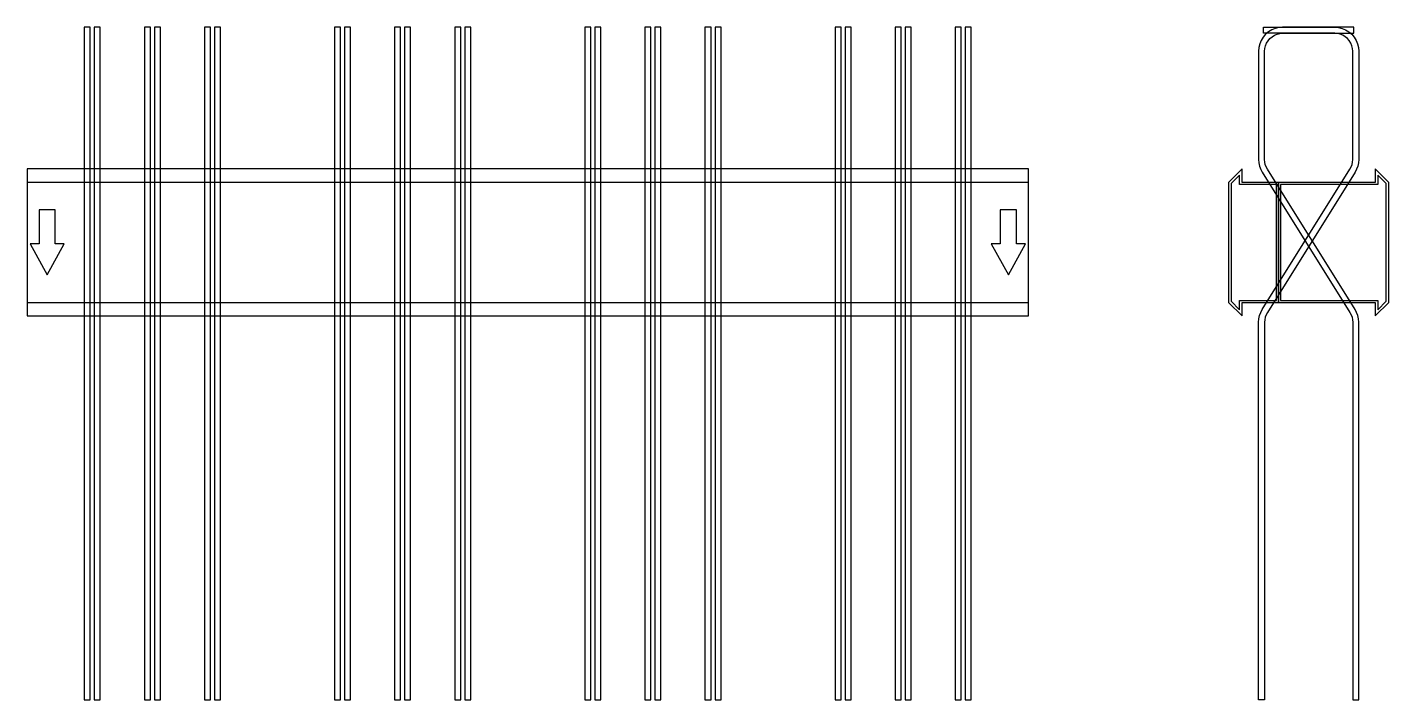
# Model space of a CAD drawing. Extents: x 0 to 1360, y -457 to 215.
import ezdxf

# ---------------------------------------------------------------- set-up
doc = ezdxf.new("R2010")
doc.units = 0
doc.layers.add('Halfen', color=7, linetype='CONTINUOUS')

msp = doc.modelspace()

# ---------------------------------------------------------------- linework, layer by layer
at = {"layer": 'Halfen', "color": 7}
for points in [[(63, -456.927), (63, 214.971), (57, 214.971), (57, -456.927)], [(73, -456.927), (73, 214.971), (67, 214.971), (67, -456.927)], [(123, -456.927), (123, 214.971), (117, 214.971), (117, -456.927)], [(133, -456.927), (133, 214.971), (127, 214.971), (127, -456.927)], [(183, -456.927), (183, 214.971), (177, 214.971), (177, -456.927)], [(193, -456.927), (193, 214.971), (187, 214.971), (187, -456.927)], [(313, -456.927), (313, 214.971), (307, 214.971), (307, -456.927)], [(323, -456.927), (323, 214.971), (317, 214.971), (317, -456.927)], [(373, -456.927), (373, 214.971), (367, 214.971), (367, -456.927)], [(383, -456.927), (383, 214.971), (377, 214.971), (377, -456.927)], [(433, -456.927), (433, 214.971), (427, 214.971), (427, -456.927)], [(443, -456.927), (443, 214.971), (437, 214.971), (437, -456.927)], [(563, -456.927), (563, 214.971), (557, 214.971), (557, -456.927)], [(573, -456.927), (573, 214.971), (567, 214.971), (567, -456.927)], [(623, -456.927), (623, 214.971), (617, 214.971), (617, -456.927)], [(633, -456.927), (633, 214.971), (627, 214.971), (627, -456.927)], [(683, -456.927), (683, 214.971), (677, 214.971), (677, -456.927)], [(693, -456.927), (693, 214.971), (687, 214.971), (687, -456.927)], [(813, -456.927), (813, 214.971), (807, 214.971), (807, -456.927)], [(823, -456.927), (823, 214.971), (817, 214.971), (817, -456.927)], [(873, -456.927), (873, 214.971), (867, 214.971), (867, -456.927)], [(883, -456.927), (883, 214.971), (877, 214.971), (877, -456.927)], [(933, -456.927), (933, 214.971), (927, 214.971), (927, -456.927)], [(943, -456.927), (943, 214.971), (937, 214.971), (937, -456.927)], [(1230, -456.898), (1230, -79.686), (1230.234, -76.346), (1230.93, -73.071), (1232.075, -69.925), (1233.647, -66.968), (1321.265, 73.25), (1322.444, 75.467), (1323.303, 77.827), (1323.825, 80.283), (1324, 82.788), (1324, 191), (1323.778, 193.816), (1323.119, 196.562), (1322.038, 199.172), (1320.562, 201.58), (1318.728, 203.728), (1316.58, 205.562), (1314.172, 207.038), (1311.562, 208.119), (1308.816, 208.778), (1306, 209), (1235, 209), (1235, 215), (1306, 215), (1309.754, 214.705), (1313.416, 213.825), (1316.896, 212.384), (1320.107, 210.416), (1322.971, 207.971), (1325.416, 205.107), (1327.384, 201.896), (1328.825, 198.416), (1329.705, 194.754), (1330, 191), (1330, 82.788), (1329.766, 79.448), (1329.07, 76.173), (1327.925, 73.027), (1326.353, 70.07), (1238.735, -70.148), (1237.556, -72.365), (1236.697, -74.725), (1236.175, -77.181), (1236, -79.686), (1236, -456.898)], [(1330, -456.927), (1330, -79.715), (1329.766, -76.375), (1329.07, -73.1), (1327.925, -69.953), (1326.353, -66.997), (1238.735, 73.221), (1237.556, 75.438), (1236.697, 77.798), (1236.175, 80.255), (1236, 82.76), (1236, 190.971), (1236.222, 193.787), (1236.881, 196.534), (1237.962, 199.143), (1239.438, 201.551), (1241.272, 203.699), (1243.42, 205.534), (1245.828, 207.009), (1248.438, 208.09), (1251.184, 208.75), (1254, 208.971), (1325, 208.971), (1325, 214.971), (1254, 214.971), (1250.246, 214.676), (1246.584, 213.797), (1243.104, 212.355), (1239.893, 210.388), (1237.029, 207.942), (1234.584, 205.078), (1232.616, 201.867), (1231.175, 198.388), (1230.295, 194.726), (1230, 190.971), (1230, 82.76), (1230.234, 79.419), (1230.93, 76.144), (1232.075, 72.998), (1233.647, 70.042), (1321.265, -70.177), (1322.444, -72.394), (1323.303, -74.754), (1323.825, -77.21), (1324, -79.715), (1324, -456.927)], [(0, -73.5), (1000, -73.5), (1000, 73.5), (0, 73.5)], [(1250, -60), (1250, 60), (1213.5, 60), (1213.5, 73.5), (1200, 60), (1200, -60), (1213.5, -73.5), (1213.5, -60)], [(1360, -60), (1360, 60), (1346.5, 73.5), (1346.5, 60), (1250, 60), (1250, -60), (1346.5, -60), (1346.5, -73.5)], [(0, -60), (1000, -60), (1000, 60), (0, 60)], [(1248, -58), (1248, 58), (1211, 58), (1211, 67.25), (1202.5, 58.75), (1202.5, -58.75), (1211, -67.25), (1211, -58)], [(1357.5, -58.75), (1357.5, 58.75), (1349, 67.25), (1349, 58), (1252, 58), (1252, -58), (1349, -58), (1349, -67.25)], [(20, -32.5), (37, -1.5), (28, -1.5), (28, 32.5), (12, 32.5), (12, -1.5), (3, -1.5)], [(980, -32.5), (997, -1.5), (988, -1.5), (988, 32.5), (972, 32.5), (972, -1.5), (963, -1.5)]]:
    msp.add_lwpolyline(points, close=True, dxfattribs=at)

doc.saveas('drawing.dxf')
